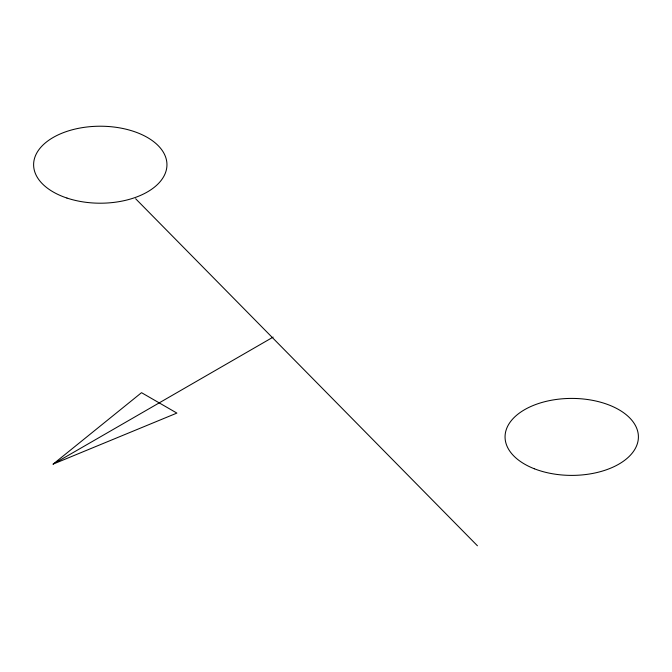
<?xml version="1.0" encoding="UTF-8"?>
<svg xmlns="http://www.w3.org/2000/svg" width="672" height="672" viewBox="0 0 672 672"><rect width="100%" height="100%" fill="white"/><g stroke="black" fill="none" stroke-linecap="round" stroke-linejoin="round"><path stroke-width="1.01" d="M53.13 464.125L141.523 392.675L176.887 413.087L53.13 464.125L273.143 337.1M135.635 198.736L477.439 545.782M534.358 468.779A66.671 38.489 0 0 0 638.232 439.648A66.671 38.489 0 0 0 542.598 402.284A66.671 38.489 0 0 0 534.358 468.779M66.94 198.047A66.671 38.497 0 0 0 166.95 164.716A66.671 38.497 0 0 0 66.94 131.376A66.671 38.497 0 0 0 66.94 198.047"/></g></svg>
